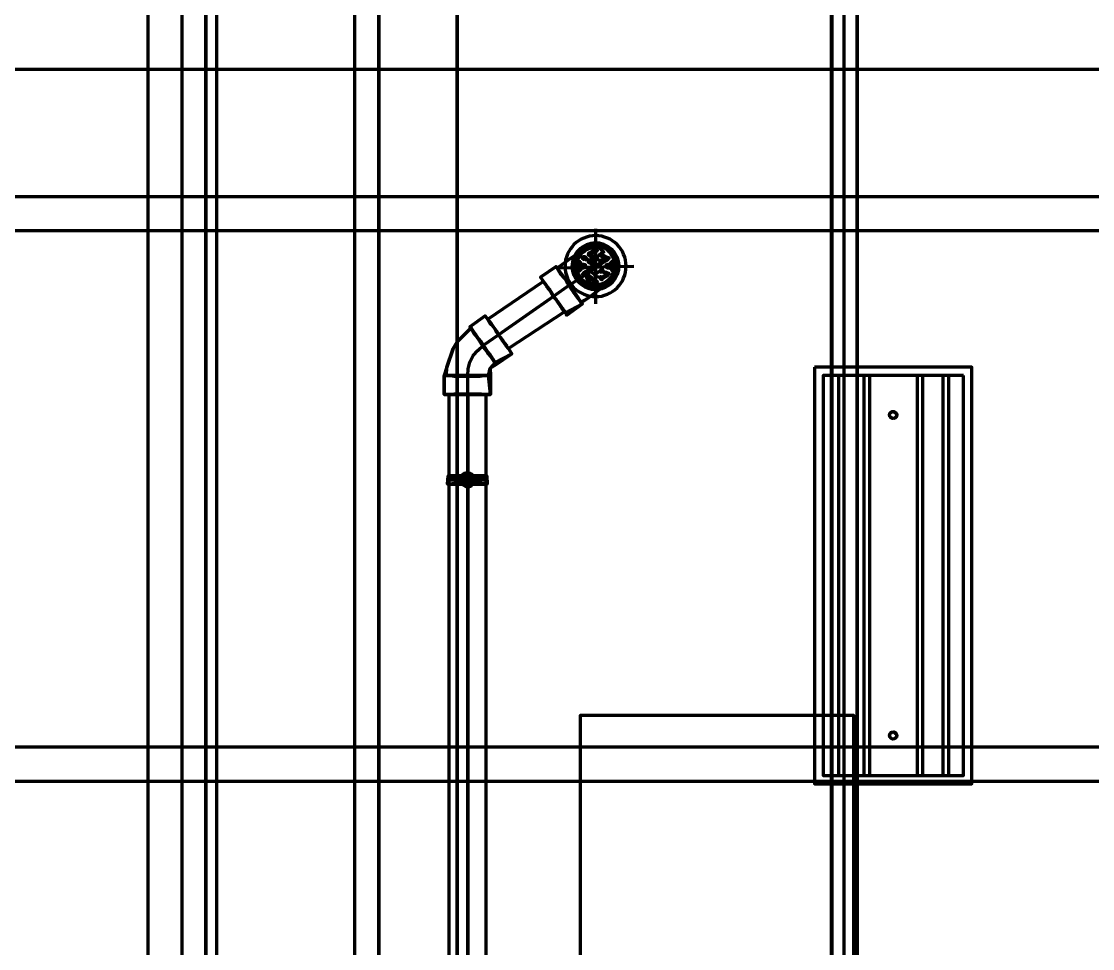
# Model space of a CAD drawing. Extents: x 0 to 1153, y 0 to 816.
# Drawn here: x 488.83 to 509.09, y 517.13 to 534.67 of the extents above; entities that cross this region are included whole.
import ezdxf

# ---------------------------------------------------------------- set-up
doc = ezdxf.new("R2010")
doc.units = 0
doc.header["$MEASUREMENT"] = 0
for name, color, linetype in [('Arch', 7, 'Continuous'), ('EQUIPMENTS', 7, 'Continuous'), ('Hatch', 7, 'Continuous'), ('PIPE', 7, 'Continuous')]:
    doc.layers.add(name, color=color, linetype=linetype)

msp = doc.modelspace()

# ---------------------------------------------------------------- linework, layer by layer
at = {"layer": 'Arch', "color": 11, "linetype": 'Continuous', "lineweight": 211}
for p, q in [((491.871, 361.77), (491.871, 717.391)), ((491.225, 387.625), (491.225, 634.344)), ((492.315, 633.254), (492.315, 388.715)), ((917.988, 533.76), (110.871, 533.76))]:
    msp.add_line(p, q, dxfattribs=at)
for points in [[(486.77, 638.799), (683.546, 638.799), (683.546, 383.17), (683.546, 638.799), (677.799, 633.053), (492.517, 633.053), (492.517, 388.927), (486.77, 383.17), (492.315, 388.715), (678, 388.715), (492.315, 388.715), (492.315, 633.254), (678, 633.254), (683.546, 638.799), (486.77, 638.799), (492.517, 633.053), (492.517, 388.927)], [(499.015, 427.429), (497.067, 427.429), (497.067, 628.438), (497.067, 427.429), (498.274, 427.429)]]:
    msp.add_lwpolyline(points, dxfattribs=at)
for points in [[(495.586, 427.429), (495.586, 425.947), (498.274, 425.947), (495.586, 425.947), (495.586, 427.429), (495.586, 629.931)], [(680.413, 571.108), (495.131, 571.108), (495.131, 427.429), (530.892, 427.429), (530.892, 390.377), (680.413, 390.377), (680.413, 438.446), (651.859, 438.446), (651.859, 484.897), (680.413, 484.897), (680.413, 571.108), (495.131, 571.108), (495.131, 427.429), (530.892, 427.429), (530.892, 390.377), (680.413, 390.377), (680.413, 438.446), (653.267, 438.446), (680.413, 438.446), (651.859, 438.446), (651.859, 484.897), (680.413, 484.897), (680.413, 571.108), (494.39, 571.108)]]:
    msp.add_lwpolyline(points, close=True, dxfattribs=at)
at = {"layer": 'EQUIPMENTS', "color": 251, "linetype": 'Continuous', "lineweight": 211}
for points in [[(113.961, 533.94), (486.188, 533.94), (486.505, 531.357), (645.329, 531.357)], [(113.961, 533.294), (486.188, 533.294), (486.505, 530.712), (645.329, 530.712)], [(113.961, 523.526), (486.188, 523.526), (486.505, 520.943), (632.852, 520.943)], [(113.961, 522.88), (486.188, 522.88), (486.505, 520.298), (632.852, 520.298)]]:
    msp.add_lwpolyline(points, dxfattribs=at)
at = {"layer": 'Hatch', "color": 5, "linetype": 'Continuous', "lineweight": 211}
for p, q in [((504.391, 441.706), (504.391, 541.327)), ((504.285, 527.971), (504.285, 520.404)), ((504.381, 527.971), (504.381, 520.404)), ((504.762, 527.971), (504.762, 520.404)), ((504.867, 527.971), (504.867, 520.404)), ((505.767, 527.971), (505.767, 520.404)), ((505.873, 527.971), (505.873, 520.404)), ((506.254, 527.971), (506.254, 520.404)), ((506.36, 527.971), (506.36, 520.404))]:
    msp.add_line(p, q, dxfattribs=at)
for points in [[(504.148, 441.706), (504.148, 541.327)], [(504.148, 541.327), (504.148, 441.706)]]:
    msp.add_lwpolyline(points, dxfattribs=at)
for points in [[(504.635, 541.327), (504.148, 541.327), (504.613, 541.327), (504.158, 541.327), (504.158, 441.706), (504.148, 541.327), (504.635, 541.327), (504.635, 441.706), (504.635, 541.327), (504.635, 441.706), (504.635, 541.327), (504.158, 541.327), (504.635, 541.327), (504.148, 541.327)], [(503.83, 528.129), (503.83, 520.245), (506.804, 520.245), (506.804, 528.129)], [(506.645, 527.971), (503.989, 527.971), (503.989, 520.404), (506.645, 520.404)], [(505.317, 527.293), (505.384, 527.241), (505.381, 527.198), (505.349, 527.164), (505.306, 527.157), (505.268, 527.176), (505.249, 527.213), (505.256, 527.256), (505.29, 527.288), (505.334, 527.291), (505.373, 527.265), (505.386, 527.225), (505.373, 527.184), (505.334, 527.158), (505.29, 527.161), (505.256, 527.193), (505.249, 527.236), (505.268, 527.273), (505.317, 527.293)], [(504.571, 494.369), (504.571, 521.536), (499.396, 521.536), (499.396, 494.369)], [(505.317, 521.229), (505.382, 521.182), (505.382, 521.139), (505.353, 521.102), (505.311, 521.092), (505.272, 521.108), (505.25, 521.144), (505.254, 521.187), (505.285, 521.221), (505.328, 521.228), (505.366, 521.209), (505.385, 521.172), (505.378, 521.129), (505.344, 521.097), (505.301, 521.094), (505.262, 521.12), (505.248, 521.16), (505.262, 521.201), (505.317, 521.229)]]:
    msp.add_lwpolyline(points, close=True, dxfattribs=at)
at = {"layer": 'PIPE', "color": 3, "linetype": 'Continuous', "lineweight": 211}
for p, q in [((499.692, 529.325), (499.692, 530.744)), ((498.994, 529.347), (498.941, 529.41))]:
    msp.add_line(p, q, dxfattribs=at)
msp.add_lwpolyline([(500.264, 530.04, 0.4142), (499.687, 530.617, 0.414188), (499.11, 530.04, 0.414188), (499.687, 529.463, 0.4142), (500.264, 530.04, 0.4142), (499.687, 530.617, 0.414188), (499.11, 530.04, 0.414188), (499.687, 529.463, 0.4142)], format="xyb", close=True, dxfattribs=at)
msp.add_lwpolyline([(500.412, 530.034), (498.962, 530.003), (499.174, 530.161), (499.353, 530.278), (499.46, 530.364, 0.414159), (499.327, 529.788, -0.414242), (499.459, 530.364, -0.414165), (500.011, 530.267, -0.414199), (499.939, 529.68, 0.414171), (500.047, 530.292, 0.414194), (499.435, 530.4, 0.414242), (499.363, 529.813, -0.414159), (499.435, 530.4, -0.414194), (500.047, 530.292, -0.414171), (499.914, 529.715, 0.414199), (500.011, 530.267, 0.414165), (499.435, 530.4, 0.414242), (499.327, 529.788, -0.414242), (499.435, 530.4, -0.414194), (500.047, 530.292, -0.414171), (499.939, 529.68, 0.414171), (500.047, 530.292, 0.414194), (499.435, 530.4), (499.47, 530.363), (499.671, 530.437, -0.414267), (500.042, 530.04, -0.414223), (499.687, 529.685, -0.41418), (499.333, 530.04, -0.414223), (499.687, 530.394), (499.893, 530.384), (500.02, 530.267), (500.094, 530.056), (500.052, 529.844), (499.925, 529.706), (499.724, 529.632), (499.502, 529.685), (499.375, 529.802), (499.301, 530.013), (499.343, 530.225), (499.47, 530.363), (499.353, 530.278), (499.174, 530.161), (498.962, 530.003), (499.004, 529.939), (499.068, 529.855), (499.11, 529.802), (499.195, 529.675), (499.142, 529.738), (499.11, 529.802), (499.068, 529.855), (499.025, 529.897), (498.962, 530.003), (499.025, 529.918), (499.11, 529.802), (499.142, 529.749), (499.195, 529.685), (499.226, 529.611), (499.269, 529.548), (499.311, 529.495), (499.343, 529.442), (499.375, 529.4), (499.406, 529.357), (499.533, 529.431), (499.734, 529.579), (499.872, 529.675), (499.925, 529.706), (499.877, 529.644), (499.812, 529.619), (499.745, 529.604), (499.678, 529.601), (499.611, 529.607), (499.545, 529.624), (499.483, 529.651), (499.425, 529.687), (499.373, 529.733), (499.327, 529.788), (499.373, 529.733), (499.425, 529.687), (499.483, 529.651), (499.545, 529.624), (499.611, 529.607), (499.678, 529.601), (499.745, 529.604), (499.812, 529.619), (499.877, 529.644), (499.939, 529.68), (499.877, 529.644), (499.812, 529.619), (499.745, 529.604), (499.678, 529.601), (499.611, 529.607), (499.545, 529.624), (499.483, 529.651), (499.425, 529.687), (499.373, 529.733), (499.327, 529.788), (499.373, 529.733), (499.425, 529.687), (499.483, 529.651), (499.545, 529.624), (499.611, 529.607), (499.678, 529.601), (499.745, 529.604), (499.812, 529.619), (499.877, 529.644), (499.939, 529.68), (499.887, 529.697), (499.83, 529.669), (499.77, 529.652), (499.709, 529.643), (499.648, 529.645), (499.588, 529.655), (499.53, 529.675), (499.476, 529.703), (499.426, 529.741), (499.362, 529.812), (499.403, 529.762), (499.476, 529.703), (499.53, 529.675), (499.588, 529.655), (499.648, 529.645), (499.709, 529.643), (499.77, 529.652), (499.83, 529.669), (499.887, 529.697), (499.724, 529.632), (499.502, 529.685), (499.375, 529.802), (499.301, 530.013), (499.343, 530.225), (499.47, 530.363), (499.671, 530.437), (499.893, 530.384), (500.02, 530.267), (500.094, 530.056), (500.052, 529.844), (499.925, 529.706), (499.872, 529.675), (499.734, 529.579), (499.533, 529.431), (499.417, 529.347), (499.375, 529.41), (499.322, 529.495), (499.279, 529.558), (499.237, 529.611), (499.195, 529.675), (499.142, 529.738), (499.11, 529.802), (499.068, 529.855), (499.025, 529.918), (498.962, 530.003), (499.025, 529.918), (499.068, 529.855), (499.11, 529.802), (499.142, 529.749), (499.195, 529.685), (499.237, 529.601), (499.279, 529.537), (499.322, 529.474), (499.364, 529.421), (499.396, 529.378), (499.428, 529.325), (499.396, 529.378), (499.364, 529.431), (499.332, 529.484), (499.29, 529.548), (499.237, 529.611), (499.195, 529.685), (499.237, 529.611), (499.279, 529.558), (499.322, 529.495), (499.353, 529.452), (499.396, 529.378), (499.343, 529.442), (499.311, 529.495), (499.269, 529.548), (499.226, 529.611), (499.184, 529.675), (499.237, 529.601), (499.279, 529.537), (499.322, 529.474), (499.364, 529.421), (499.396, 529.378), (499.428, 529.325), (499.396, 529.378), (499.364, 529.431), (499.332, 529.484), (499.29, 529.548), (499.237, 529.611), (499.195, 529.685), (499.142, 529.738), (499.11, 529.802), (499.068, 529.855), (499.025, 529.918), (498.962, 530.003), (499.015, 529.918), (499.068, 529.855), (499.11, 529.802), (499.142, 529.738), (499.184, 529.675), (499.11, 529.802), (499.025, 529.897), (498.962, 530.003), (499.004, 529.939), (499.068, 529.855), (499.11, 529.802)], format="xyb", dxfattribs=at)
for points in [[(499.687, 530.394), (499.742, 530.385), (499.79, 530.361), (499.828, 530.323), (499.848, 530.288)], [(499.687, 529.844), (499.653, 529.895), (499.6, 529.924), (499.545, 529.946), (499.509, 529.877), (499.532, 529.78), (499.573, 529.727), (499.632, 529.694), (499.687, 529.696), (499.653, 529.747), (499.6, 529.786), (499.545, 529.809), (499.495, 529.86), (499.439, 529.883), (499.481, 529.928), (499.508, 529.875), (499.561, 529.849), (499.617, 529.826), (499.667, 529.764), (499.723, 529.742), (499.681, 529.696), (499.654, 529.75), (499.717, 529.755), (499.696, 529.697), (499.651, 529.742), (499.6, 529.786), (499.545, 529.809), (499.578, 529.854), (499.495, 529.86), (499.439, 529.883), (499.472, 529.929), (499.547, 529.97), (499.607, 529.981), (499.603, 529.925), (499.653, 529.895), (499.711, 529.909), (499.766, 529.952), (499.815, 529.99), (499.831, 529.931), (499.89, 529.923), (499.945, 529.901), (499.903, 529.855), (499.876, 529.909), (499.823, 529.924), (499.767, 529.946), (499.809, 529.992), (499.836, 529.938), (499.89, 529.923), (499.945, 529.901), (499.912, 529.855), (499.84, 529.812), (499.786, 529.785), (499.781, 529.847), (499.839, 529.826), (499.806, 529.781), (499.767, 529.826), (499.687, 529.844), (499.653, 529.895), (499.701, 529.915), (499.687, 529.844), (499.653, 529.895), (499.6, 529.924), (499.545, 529.946), (499.578, 529.992), (499.65, 530.034), (499.6, 530.093), (499.545, 530.116), (499.587, 530.161), (499.65, 530.202), (499.6, 530.231), (499.545, 530.253), (499.587, 530.299), (499.65, 530.341), (499.696, 530.383), (499.717, 530.325), (499.654, 530.33), (499.681, 530.383), (499.723, 530.338), (499.663, 530.319), (499.618, 530.268), (499.584, 530.225), (499.667, 530.23), (499.723, 530.207), (499.767, 530.268), (499.82, 530.295), (499.825, 530.232), (499.89, 530.219), (499.945, 530.197), (499.903, 530.151), (499.876, 530.205), (499.823, 530.231), (499.767, 530.253), (499.809, 530.299), (499.836, 530.245), (499.89, 530.219), (499.945, 530.197), (499.912, 530.151), (499.837, 530.11), (499.775, 530.1), (499.791, 530.16), (499.84, 530.121), (499.767, 530.133), (499.717, 530.177), (499.655, 530.179), (499.678, 530.235), (499.723, 530.193), (499.661, 530.172), (499.618, 530.121), (499.667, 530.071), (499.723, 530.049), (499.681, 530.003), (499.654, 530.057), (499.717, 530.062), (499.696, 530.004), (499.184, 529.675), (498.898, 529.474)], [(499.687, 530.161), (499.65, 530.199), (499.551, 530.146), (499.551, 530.146), (499.439, 530.179), (499.481, 530.224), (499.551, 530.146), (499.551, 530.146), (499.551, 530.146), (499.581, 530.087)], [(499.581, 529.855), (499.615, 529.803), (499.554, 529.746), (499.526, 529.792), (499.513, 529.846), (499.517, 529.902), (499.538, 529.952), (499.475, 529.929), (499.51, 529.88), (499.546, 529.963), (499.584, 530.001), (499.632, 530.026), (499.581, 529.992), (499.615, 529.941), (499.645, 530.029), (499.701, 530.046), (499.775, 530.1), (499.777, 530.151), (499.827, 530.153), (499.767, 530.133), (499.803, 530.087), (499.742, 530.054), (499.79, 530.079), (499.828, 530.117), (499.873, 530.179), (499.835, 530.128), (499.856, 530.178), (499.8, 530.225), (499.766, 530.265), (499.8, 530.225)], [(499.687, 530.31), (499.609, 530.286), (499.553, 530.286), (499.581, 530.225)], [(500.025, 529.939), (499.991, 529.991), (499.991, 529.991)], [(499.803, 529.78), (499.768, 529.829), (499.827, 529.846), (499.875, 529.877), (499.909, 529.855)], [(498.041, 528.479), (498.105, 528.384), (498.041, 528.479), (497.988, 528.542), (497.946, 528.606), (497.851, 528.743), (497.787, 528.849), (497.671, 528.997), (497.639, 529.05), (497.597, 529.103), (497.639, 529.05), (497.671, 529.008), (497.745, 528.902), (497.787, 528.849), (497.829, 528.775), (497.925, 528.648), (497.967, 528.585), (498.041, 528.479), (498.105, 528.384), (497.787, 528.214), (497.692, 528.108), (497.702, 527.971), (497.702, 527.611), (497.66, 527.971), (497.692, 528.108), (497.808, 528.182), (498.105, 528.384), (498.041, 528.479), (497.988, 528.542), (497.946, 528.606), (497.851, 528.743), (497.787, 528.849), (497.671, 528.997), (497.639, 529.05), (497.597, 529.103), (497.311, 528.891), (497.597, 529.103), (497.671, 528.997), (497.745, 528.902), (497.702, 528.944), (497.649, 529.029), (497.713, 528.955), (497.745, 528.902), (497.787, 528.849), (497.808, 528.796), (497.851, 528.743), (497.935, 528.627), (497.988, 528.542), (498.041, 528.479), (497.999, 528.532), (497.935, 528.627), (497.893, 528.69), (497.851, 528.743), (498.898, 529.474), (498.824, 529.59), (498.761, 529.664), (498.824, 529.59), (498.856, 529.527), (498.888, 529.474), (498.93, 529.421), (498.983, 529.347), (499.057, 529.251), (499.099, 529.188), (499.057, 529.251), (499.004, 529.325), (498.93, 529.421), (498.888, 529.474), (498.93, 529.421), (498.962, 529.368), (499.025, 529.283), (499.099, 529.177), (498.041, 528.479), (497.999, 528.532), (497.967, 528.574), (497.925, 528.627), (497.893, 528.68), (497.851, 528.743), (497.819, 528.807), (497.787, 528.849), (497.713, 528.955), (497.649, 529.04), (498.697, 529.749), (498.74, 529.696), (498.792, 529.622), (498.856, 529.527), (498.898, 529.474), (497.851, 528.743), (497.787, 528.849), (497.745, 528.902)], [(498.75, 529.675), (498.687, 529.77), (498.718, 529.728)], [(499.887, 529.697), (499.83, 529.669), (499.77, 529.652), (499.709, 529.643), (499.648, 529.645), (499.588, 529.655), (499.53, 529.675), (499.476, 529.703), (499.373, 529.733), (499.349, 529.759), (499.373, 529.733), (499.476, 529.703), (499.53, 529.675), (499.588, 529.655), (499.648, 529.645), (499.709, 529.643), (499.77, 529.652), (499.83, 529.669), (499.887, 529.697), (499.887, 529.697), (499.887, 529.697), (499.83, 529.669), (499.745, 529.604), (499.678, 529.601), (499.611, 529.607), (499.545, 529.624), (499.483, 529.651), (499.425, 529.687), (499.373, 529.733), (499.349, 529.759), (499.373, 529.733), (499.425, 529.687), (499.483, 529.651), (499.545, 529.624), (499.611, 529.607), (499.678, 529.601), (499.745, 529.604), (499.83, 529.669), (499.887, 529.697), (499.887, 529.697), (499.887, 529.697), (499.83, 529.669), (499.745, 529.604), (499.678, 529.601), (499.611, 529.607), (499.545, 529.624), (499.483, 529.651), (499.425, 529.687), (499.373, 529.733), (499.349, 529.759)], [(499.687, 529.685), (499.632, 529.694), (499.573, 529.727), (499.563, 529.736)], [(499.025, 529.283), (499.068, 529.23), (499.099, 529.188), (499.142, 529.135), (499.068, 529.23), (499.025, 529.283), (498.983, 529.347), (498.941, 529.41), (498.888, 529.474), (498.845, 529.537)], [(497.639, 529.05), (497.702, 528.966), (497.671, 529.008)], [(497.724, 528.309), (497.777, 528.235), (497.724, 528.309), (497.692, 528.362), (497.649, 528.415), (497.607, 528.479), (497.565, 528.542), (497.522, 528.606), (497.47, 528.669), (497.417, 528.733), (497.364, 528.817), (497.332, 528.87), (497.364, 528.817), (497.417, 528.733), (497.459, 528.68), (497.491, 528.627), (497.533, 528.563), (497.575, 528.5), (497.66, 528.394), (497.724, 528.309), (497.777, 528.235), (497.808, 528.193), (497.724, 528.309), (497.649, 528.394), (497.607, 528.468), (497.554, 528.532), (497.512, 528.606), (497.459, 528.669), (497.417, 528.733), (497.385, 528.786), (497.353, 528.828), (497.311, 528.891), (497.374, 528.807), (497.417, 528.754), (497.448, 528.701), (497.491, 528.637), (497.544, 528.574), (497.586, 528.511), (497.628, 528.447), (497.671, 528.384), (497.724, 528.309), (497.777, 528.235), (497.808, 528.193)], [(497.332, 528.87), (497.395, 528.775), (497.438, 528.722)], [(497.269, 527.611), (497.269, 527.971), (497.279, 528.098), (497.311, 528.225), (497.374, 528.352), (497.459, 528.447), (497.565, 528.542), (497.851, 528.743)], [(497.925, 528.648), (497.967, 528.585), (498.009, 528.532)], [(497.586, 527.611), (497.533, 527.621), (497.004, 527.621), (496.94, 527.611), (497.004, 527.621), (497.533, 527.621), (497.586, 527.611), (497.702, 527.611), (496.824, 527.611), (497.702, 527.611), (497.586, 527.611), (497.459, 527.611), (497.406, 527.621), (497.131, 527.621), (497.067, 527.611), (496.94, 527.611), (496.824, 527.611), (496.824, 527.971), (496.824, 527.611), (496.94, 527.611)], [(497.607, 401.606), (496.909, 401.616), (497.607, 401.606), (497.618, 527.611), (496.909, 527.611), (496.909, 401.616)], [(497.269, 401.616), (497.269, 527.611), (497.269, 401.616)], [(497.395, 525.997), (497.385, 525.945), (497.315, 525.875), (497.263, 525.865), (497.163, 525.918), (497.131, 526.008), (497.152, 526.076), (497.231, 526.125), (497.285, 526.128), (497.333, 526.109), (497.37, 526.075), (497.395, 525.997), (497.37, 526.075), (497.315, 526.119), (497.263, 526.129), (497.202, 526.114), (497.152, 526.076), (497.131, 526.008), (497.163, 525.918), (497.231, 525.869), (497.285, 525.866), (497.341, 525.89), (497.308, 525.945), (497.332, 525.997), (497.28, 525.93), (497.163, 525.918), (497.211, 526.042), (497.29, 526.06), (497.332, 526.003), (497.29, 526.06), (497.236, 526.06), (497.152, 526.076), (497.131, 525.997), (497.152, 526.076), (497.212, 526.119), (497.263, 526.129), (497.315, 526.119), (497.357, 526.09), (497.395, 525.997), (497.385, 525.945), (497.341, 525.89), (497.295, 525.869), (497.242, 525.866), (497.163, 525.918), (497.133, 525.976), (497.163, 525.918), (497.263, 525.865), (497.324, 525.879), (497.385, 525.945), (497.395, 525.997), (497.349, 526.097), (497.295, 526.125), (497.242, 526.128), (497.152, 526.076), (497.218, 526.049), (497.194, 525.997), (497.247, 526.064), (497.324, 526.029), (497.315, 525.952), (497.236, 525.934), (497.195, 525.991), (497.236, 525.934), (497.29, 525.934), (497.341, 525.89), (497.385, 525.945), (497.395, 525.997), (497.385, 525.945), (497.315, 525.875), (497.263, 525.865), (497.163, 525.918), (497.131, 526.008), (497.152, 526.076), (497.231, 526.125), (497.285, 526.128), (497.333, 526.109), (497.37, 526.075), (497.395, 525.997), (497.37, 526.075), (497.315, 526.119), (497.263, 526.129), (497.202, 526.114), (497.152, 526.076), (497.131, 526.008), (497.163, 525.918), (497.231, 525.869), (497.285, 525.866), (497.341, 525.89), (497.308, 525.945), (497.332, 525.997), (497.28, 525.93), (497.163, 525.918), (497.218, 526.049), (497.299, 526.055), (497.331, 526.008), (497.29, 526.06), (497.236, 526.06), (497.152, 526.076), (497.131, 525.997), (497.152, 526.076), (497.212, 526.119), (497.263, 526.129), (497.315, 526.119), (497.357, 526.09), (497.395, 525.997), (497.385, 525.945), (497.315, 525.875), (497.263, 525.865), (497.163, 525.918), (497.285, 525.866), (497.341, 525.89), (497.385, 525.945), (497.395, 525.997), (497.331, 526.008), (497.163, 525.918), (497.133, 525.976), (497.163, 525.918), (496.898, 525.918), (497.395, 525.997), (497.37, 526.075), (497.315, 526.119), (497.263, 526.129), (497.202, 526.114), (497.152, 526.076), (496.909, 526.076), (497.364, 526.076), (497.327, 526.024), (497.327, 525.97), (497.274, 525.929), (497.223, 525.941), (497.194, 525.997), (497.241, 525.932), (497.322, 525.961), (497.315, 526.042), (497.236, 526.06), (497.195, 525.986), (497.385, 525.945), (497.618, 525.918), (497.628, 526.076), (497.639, 525.918), (496.898, 525.918), (496.898, 526.076), (496.888, 525.918), (496.898, 526.076), (497.618, 526.076), (496.898, 526.076), (496.909, 525.918), (496.909, 526.076), (496.898, 525.918), (497.618, 525.918), (497.618, 526.076), (497.628, 525.918), (497.385, 525.945), (497.364, 526.076), (497.152, 526.076), (497.163, 525.918), (497.152, 526.076)], [(497.332, 525.997), (497.227, 525.938), (497.211, 526.042), (497.29, 526.06), (497.332, 525.997), (497.269, 526.065), (497.218, 526.049), (497.227, 525.938), (497.247, 526.064), (497.332, 525.997), (497.227, 525.938), (497.227, 525.938)], [(497.374, 525.918), (497.374, 526.076), (497.618, 526.076), (497.364, 526.076)]]:
    msp.add_lwpolyline(points, dxfattribs=at)
for points in [[(499.475, 530.151), (499.439, 530.179), (499.441, 530.202), (499.458, 530.221), (499.481, 530.224), (499.503, 530.212), (499.512, 530.191), (499.497, 530.158)], [(498.644, 529.833), (498.687, 529.77), (498.718, 529.728), (498.75, 529.675), (498.792, 529.611), (498.845, 529.548), (498.888, 529.474), (498.941, 529.41), (498.983, 529.347), (499.025, 529.283), (499.068, 529.23), (499.099, 529.188), (499.142, 529.135), (499.142, 529.114), (499.131, 529.124), (499.142, 529.114), (499.438, 529.325), (499.121, 529.156), (499.057, 529.23), (499.025, 529.283), (498.983, 529.347), (498.941, 529.41), (498.888, 529.474), (498.845, 529.548), (498.803, 529.611), (498.75, 529.675), (498.718, 529.728), (498.687, 529.77), (498.644, 529.833), (498.644, 529.833), (498.687, 529.77), (498.687, 529.77), (498.718, 529.728), (498.75, 529.675), (498.792, 529.611), (498.845, 529.548), (498.803, 529.611), (498.75, 529.685), (498.75, 529.685), (498.697, 529.749), (498.697, 529.759), (498.644, 529.833), (498.941, 530.034)], [(499.465, 530.077), (499.5, 530.049), (499.499, 530.025), (499.482, 530.007), (499.459, 530.003), (499.438, 530.014), (499.428, 530.034), (499.432, 530.057), (499.443, 530.07), (499.436, 530.064), (499.438, 530.014), (499.393, 529.962), (499.376, 529.943), (499.353, 529.94), (499.331, 529.952), (499.322, 529.973), (499.327, 529.996), (499.347, 530.011), (499.37, 530.011), (499.39, 529.996), (499.396, 529.973), (499.387, 529.952), (499.368, 529.94), (499.344, 529.942), (499.326, 529.959), (499.322, 529.982), (499.332, 530.003), (499.353, 530.013), (499.356, 530.013), (499.389, 529.998), (499.429, 530.049), (499.378, 530.072), (499.356, 530.066), (499.335, 530.075), (499.323, 530.094), (499.325, 530.118), (499.342, 530.136), (499.365, 530.14), (499.387, 530.127), (499.396, 530.106), (499.39, 530.084), (499.37, 530.068), (499.362, 530.066), (499.395, 530.094), (499.445, 530.071), (499.468, 530.077), (499.489, 530.068), (499.5, 530.049), (499.499, 530.025), (499.482, 530.007), (499.459, 530.003), (499.438, 530.014), (499.428, 530.034), (499.432, 530.057), (499.465, 530.077)], [(499.359, 530.066), (499.324, 530.092), (499.324, 530.115), (499.339, 530.135), (499.362, 530.14), (499.383, 530.131), (499.395, 530.112), (499.378, 530.072)], [(499.359, 530.013), (499.381, 530.006), (499.395, 529.985), (499.393, 529.962)], [(499.92, 530.077), (499.956, 530.049), (499.954, 530.025), (499.942, 530.01), (499.948, 530.016), (499.946, 530.066), (499.991, 530.118), (500.008, 530.136), (500.031, 530.14), (500.054, 530.127), (500.062, 530.106), (500.057, 530.084), (500.037, 530.068), (500.014, 530.068), (499.994, 530.084), (499.988, 530.106), (499.997, 530.127), (500.017, 530.139), (500.04, 530.137), (500.058, 530.12), (500.062, 530.097), (500.052, 530.077), (500.031, 530.067), (500.028, 530.066), (499.996, 530.081), (499.956, 530.031), (500.006, 530.008), (500.028, 530.013), (500.05, 530.004), (500.061, 529.985), (500.06, 529.962), (500.042, 529.943), (500.019, 529.94), (499.999, 529.95), (499.989, 529.97), (499.993, 529.993), (500.011, 530.01), (500.034, 530.012), (500.055, 529.998), (500.063, 529.976), (500.055, 529.954), (500.037, 529.941), (500.028, 529.939), (499.989, 529.985), (499.939, 530.008), (499.917, 530.003), (499.896, 530.012), (499.884, 530.031), (499.885, 530.054), (499.903, 530.073), (499.926, 530.076), (499.946, 530.066), (499.956, 530.046), (499.953, 530.023), (499.934, 530.006), (499.911, 530.004), (499.89, 530.018), (499.883, 530.04), (499.89, 530.062), (499.92, 530.077)], [(500.025, 530.066), (499.99, 530.092), (499.991, 530.118)], [(499.803, 529.918), (499.781, 529.925), (499.767, 529.946), (499.766, 529.952)], [(496.877, 528.129), (496.824, 527.971), (497.702, 527.971), (497.575, 527.971), (497.501, 527.96), (497.015, 527.96), (496.951, 527.971), (496.866, 527.971), (497.66, 527.971), (497.544, 527.971), (497.48, 527.96), (497.036, 527.96), (496.983, 527.971), (496.866, 527.971), (496.877, 528.129), (496.993, 528.479), (497.067, 528.606), (497.332, 528.87), (497.332, 528.86), (497.395, 528.775), (497.438, 528.722), (497.47, 528.669), (497.522, 528.606), (497.565, 528.542), (497.607, 528.479), (497.649, 528.415), (497.692, 528.362), (497.724, 528.309), (497.755, 528.267), (497.755, 528.257), (497.808, 528.182), (497.808, 528.193), (497.787, 528.204), (497.724, 528.299), (497.692, 528.341), (497.66, 528.394), (497.575, 528.5), (497.533, 528.563), (497.491, 528.627), (497.459, 528.68), (497.417, 528.733), (497.385, 528.775), (497.332, 528.86), (497.385, 528.786), (497.332, 528.86), (497.311, 528.891), (497.385, 528.786), (497.417, 528.733), (497.459, 528.669), (497.512, 528.606), (497.554, 528.532), (497.607, 528.468), (497.649, 528.394), (497.702, 528.341), (497.745, 528.278), (497.808, 528.193), (497.808, 528.193), (497.745, 528.278), (497.713, 528.331), (497.671, 528.384), (497.628, 528.447), (497.586, 528.511), (497.544, 528.574), (497.491, 528.637), (497.448, 528.701), (497.417, 528.754), (497.374, 528.807), (497.332, 528.87), (497.067, 528.606), (496.993, 528.479)], [(496.866, 527.971), (497.66, 527.971), (497.544, 527.971), (497.48, 527.96), (497.036, 527.96), (496.983, 527.971), (496.824, 527.971), (496.951, 527.971), (497.015, 527.96), (497.501, 527.96), (497.575, 527.971), (497.702, 527.971)], [(497.628, 525.992), (496.898, 525.992), (497.628, 526.002), (496.898, 526.002), (497.628, 525.992)], [(497.618, 525.918), (497.618, 526.076), (497.628, 526.076), (497.618, 525.918)]]:
    msp.add_lwpolyline(points, close=True, dxfattribs=at)

doc.saveas('drawing.dxf')
